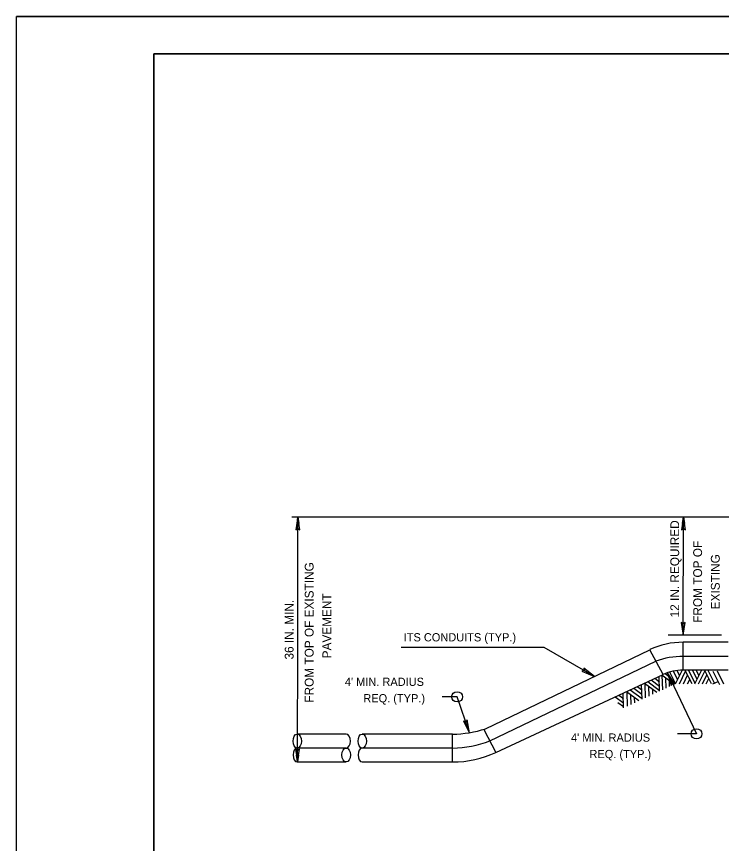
# Model space of a CAD drawing. Extents: x 706238 to 707286, y 703817 to 704477.
# Drawn here: x 706238.2 to 706521.1, y 704145 to 704476.9 of the extents above; entities that cross this region are included whole.
import ezdxf

# ---------------------------------------------------------------- set-up
doc = ezdxf.new("R2010")
doc.units = 0
doc.layers.add('1', color=7, linetype='Continuous')
doc.layers.add('41', color=7, linetype='Continuous')

msp = doc.modelspace()

# ---------------------------------------------------------------- linework, layer by layer
at = {"layer": '1'}
for p, q in [((707286.36, 704476.87), (706238.19, 704476.87)), ((706293.36, 704461.87), (706293.36, 703831.87)), ((707283.36, 704461.87), (706293.36, 704461.87)), ((706348.69, 704276.07), (706949.55, 704276.07)), ((706351.11, 704228.05), (706351.11, 704276.07)), ((706505.76, 704228.6), (706505.87, 704276.07)), ((706350.99, 704177.75), (706351.11, 704228.05)), ((706521.11, 704228.57), (706499.69, 704228.57)), ((706523.75, 704225.77), (706505.75, 704225.77)), ((706505.76, 704214.59), (706505.76, 704225.77)), ((706449.93, 704223.65), (706392.62, 704223.65)), ((706426.43, 704191.09), (706492.41, 704222.71)), ((706470.2, 704212.08), (706449.93, 704223.65)), ((706497.71, 704212.82), (706492.41, 704222.71)), ((706523.75, 704220.08), (706505.75, 704220.08)), ((706428.15, 704186.2), (706494.84, 704218.17)), ((706430.62, 704181.58), (706497.71, 704212.82)), ((706502.18, 704208.89), (706497.25, 704212.54)), ((706497.57, 704206.74), (706497.38, 704212.42)), ((706500.81, 704211.43), (706498.51, 704213.13)), ((706499.49, 704213.47), (706511.1, 704189.02)), ((706502.72, 704209.23), (706500.42, 704213.84)), ((706503.53, 704210.88), (706501.89, 704214.2)), ((706502.65, 704209.07), (706505.29, 704214.4)), ((706504.28, 704212.43), (706503.32, 704214.4)), ((706504.23, 704209.07), (706506.75, 704214.13)), ((706523.75, 704214.6), (706505.75, 704214.6)), ((706505.86, 704209.07), (706507.56, 704212.53)), ((706509.3, 704209.07), (706506.62, 704214.4)), ((706510.6, 704209.24), (706508.02, 704214.4)), ((706511.36, 704210.78), (706509.57, 704214.4)), ((706510.5, 704209.07), (706513.15, 704214.41)), ((706512.16, 704212.31), (706511.16, 704214.32)), ((706511.93, 704209.07), (706514.48, 704214.23)), ((706513.49, 704209.07), (706515.26, 704212.69)), ((706517.07, 704209.07), (706514.44, 704214.4)), ((706518.32, 704209.37), (706515.85, 704214.4)), ((706520.51, 704208.66), (706517.85, 704213.98)), ((706522.07, 704209), (706519.49, 704214.17)), ((706495.22, 704205.65), (706490.27, 704209.29)), ((706490.68, 704203.54), (706490.51, 704209.11)), ((706496.29, 704206.33), (706491.52, 704209.88)), ((706496.25, 704208.03), (706492.9, 704210.53)), ((706496.19, 704209.8), (706494.33, 704211.19)), ((706496.29, 704206.16), (706496.1, 704212.02)), ((706498.96, 704207.39), (706498.81, 704211.37)), ((706500.31, 704208.02), (706500.23, 704210.33)), ((706507.53, 704209.07), (706508.4, 704210.86)), ((706515, 704209.07), (706516.03, 704211.17)), ((706519.71, 704209.94), (706517.54, 704209.02)), ((706487.93, 704202.25), (706482.99, 704205.91)), ((706483.4, 704200.14), (706483.23, 704205.74)), ((706489.27, 704203.04), (706484.47, 704206.6)), ((706489.19, 704204.86), (706485.95, 704207.28)), ((706489.11, 704206.55), (706487.32, 704207.92)), ((706489.27, 704202.88), (706489.08, 704208.73)), ((706492.14, 704204.21), (706492.01, 704208.02)), ((706493.64, 704204.9), (706493.55, 704206.87)), ((706415.03, 704203.88), (706409.02, 704203.88)), ((706420.01, 704189.49), (706415.03, 704203.88)), ((706481.81, 704201.36), (706478.49, 704203.8)), ((706481.75, 704203.06), (706479.89, 704204.46)), ((706481.87, 704199.44), (706481.68, 704205.3)), ((706484.86, 704200.82), (706484.74, 704204.63)), ((706486.3, 704201.49), (706486.23, 704203.51)), ((706481.86, 704199.8), (706479.52, 704201.52)), ((706425.71, 704190.75), (706430.62, 704181.58)), ((706370.49, 704188.93), (706350.89, 704188.93)), ((706413.19, 704188.93), (706376.97, 704188.93)), ((706413.19, 704177.75), (706413.19, 704188.93)), ((706511.1, 704189.02), (706503.53, 704189.02)), ((706370.5, 704183.34), (706350.88, 704183.34)), ((706413.19, 704183.34), (706376.88, 704183.34)), ((706350.89, 704177.75), (706370.49, 704177.75)), ((706376.97, 704177.75), (706413.19, 704177.75))]:
    msp.add_line(p, q, dxfattribs=at)
for points in [[(706351.11, 704276.07), (706350.32, 704270.93), (706351.11, 704271.48), (706351.9, 704270.93)], [(706351.11, 704276.07), (706350.32, 704270.93), (706351.11, 704271.48), (706351.9, 704270.93)], [(706350.76, 704273.38), (706351.11, 704276.07), (706351.5, 704273.38), (706351.11, 704273.65)], [(706505.87, 704276.07), (706505.07, 704270.94), (706505.86, 704271.48), (706506.65, 704270.93)], [(706505.87, 704276.07), (706505.07, 704270.94), (706505.86, 704271.48), (706506.65, 704270.93)], [(706505.87, 704276.07), (706505.07, 704270.94), (706505.86, 704271.48), (706506.65, 704270.93)], [(706505.87, 704276.07), (706505.07, 704270.94), (706505.86, 704271.48), (706506.65, 704270.93)], [(706505.52, 704273.38), (706505.87, 704276.07), (706506.26, 704273.38), (706505.87, 704273.65)], [(706505.76, 704228.6), (706506.56, 704233.74), (706505.77, 704233.19), (706504.99, 704233.74)], [(706470.2, 704212.08), (706465.91, 704215.38), (706466.01, 704214.47), (706465.09, 704214.13)], [(706470.2, 704212.08), (706465.91, 704215.38), (706466.01, 704214.47), (706465.09, 704214.13)], [(706467.93, 704213.76), (706470.2, 704212.08), (706467.55, 704213.18), (706467.99, 704213.34)], [(706499.49, 704213.47), (706501, 704208.48), (706501.48, 704209.28), (706502.44, 704209.07)], [(706499.49, 704213.47), (706501, 704208.48), (706501.48, 704209.28), (706502.44, 704209.07)], [(706420.01, 704189.49), (706419.07, 704194.6), (706418.5, 704193.85), (706417.57, 704194.15)], [(706420.01, 704189.49), (706419.07, 704194.6), (706418.5, 704193.85), (706417.57, 704194.15)], [(706350.99, 704177.75), (706351.79, 704182.89), (706351, 704182.34), (706350.22, 704182.89)], [(706350.99, 704177.75), (706351.79, 704182.89), (706351, 704182.34), (706350.22, 704182.89)], [(706350.99, 704177.75), (706351.79, 704182.89), (706351, 704182.34), (706350.22, 704182.89)], [(706351.35, 704180.44), (706350.99, 704177.75), (706350.6, 704180.44), (706350.99, 704180.17)]]:
    msp.add_lwpolyline(points, close=True, dxfattribs=at)
for centre, major_axis, ratio, start_param, end_param in [((706505.76, 704197.83), (-30, 0), 0.931387, 4.712389, 5.176027), ((706505.75, 704192.14), (-30, 0), 0.931387, 4.712389, 5.084574), ((706505.76, 704197.83), (-18, 0), 0.931387, 4.712389, 5.176027), ((706413.18, 704225.25), (39, 0), 0.931387, 4.712389, 5.058949), ((706370.5, 704186.13), (0, 2.79), 0.606738, 3.141593, 6.283172), ((706413.11, 704219.14), (-38.44, 0), 0.931387, 1.572984, 1.972919), ((706350.88, 704180.54), (0, -2.79), 0.606738, 3.141593, 6.283172), ((706376.97, 704180.54), (0, -2.79), 0.606738, 3.141593, 6.283172), ((706413.18, 704214.07), (39, 0), 0.931387, 4.712389, 5.176024)]:
    msp.add_ellipse(centre, major_axis=major_axis, ratio=ratio, start_param=start_param, end_param=end_param, dxfattribs=at)
for centre, major_axis, ratio in [((706415.03, 704203.88), (2.2, 0), 0.931387), ((706511.1, 704189.02), (2.2, 0), 0.931387), ((706350.88, 704186.13), (0, -2.79), 0.606738), ((706376.97, 704186.13), (0, -2.79), 0.606738), ((706370.5, 704180.54), (0, 2.79), 0.606738)]:
    msp.add_ellipse(centre, major_axis=major_axis, ratio=ratio, dxfattribs=at)
at = {"layer": '41'}
for points in [[(706238.19, 704476.87), (707286.36, 704476.87), (707286.36, 703816.87), (706238.19, 703816.87)], [(706293.36, 704461.87), (707283.36, 704461.87), (707283.36, 703831.87), (706293.36, 703831.87)]]:
    msp.add_lwpolyline(points, close=True, dxfattribs=at)

# ---------------------------------------------------------------- texts
at = {"layer": '1'}
for s, height, p in [('12 IN. REQUIRED', 3.5433, (706504.14, 704235.75)), ('FROM TOP OF', 3.5433, (706513.34, 704233.59)), ('EXISTING ', 3.543, (706520.43, 704239)), ('FROM TOP OF EXISTING', 3.5433, (706357.42, 704201.55)), ('36 IN. MIN.', 3.5433, (706349.37, 704218.86)), ('PAVEMENT', 3.543, (706364.5, 704219.34))]:
    msp.add_text(s, height=height, rotation=90, dxfattribs=at).set_placement(p)
for s, p in [('ITS CONDUITS (TYP.)', (706393.59, 704226.12)), ("4' MIN. RADIUS", (706369.98, 704208.26)), ('REQ. (TYP.)', (706377.39, 704201.66)), ("4' MIN. RADIUS", (706460.74, 704185.87)), ('REQ. (TYP.)', (706468.15, 704179.27))]:
    msp.add_text(s, height=3.3002, dxfattribs=at).set_placement(p)

doc.saveas('drawing.dxf')
